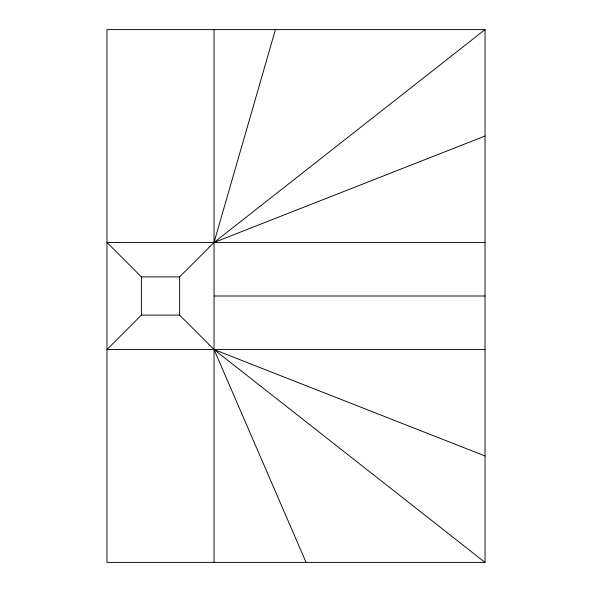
<?xml version="1.0" encoding="UTF-8"?>
<svg xmlns="http://www.w3.org/2000/svg" width="592" height="592" viewBox="0 0 592 592"><rect width="100%" height="100%" fill="white"/><g stroke="black" fill="none" stroke-linecap="round" stroke-linejoin="round"><path stroke-width="0.89" d="M275.421 29.6L214.038 242.468L179.628 276.878L141.384 276.878L106.974 242.468L485.026 242.468M485.026 562.4L106.974 562.4L106.974 29.6L485.026 29.6L485.026 562.4L214.038 349.532L179.628 315.122L141.384 315.122L106.974 349.532L485.026 349.532M485.026 29.6L214.038 242.468L485.026 136.034M214.038 296L485.026 296M485.026 455.966L214.038 349.532L306.071 562.4M214.038 29.6L214.038 562.4M179.628 276.878L179.628 315.122M141.384 276.878L141.384 315.122"/></g></svg>
